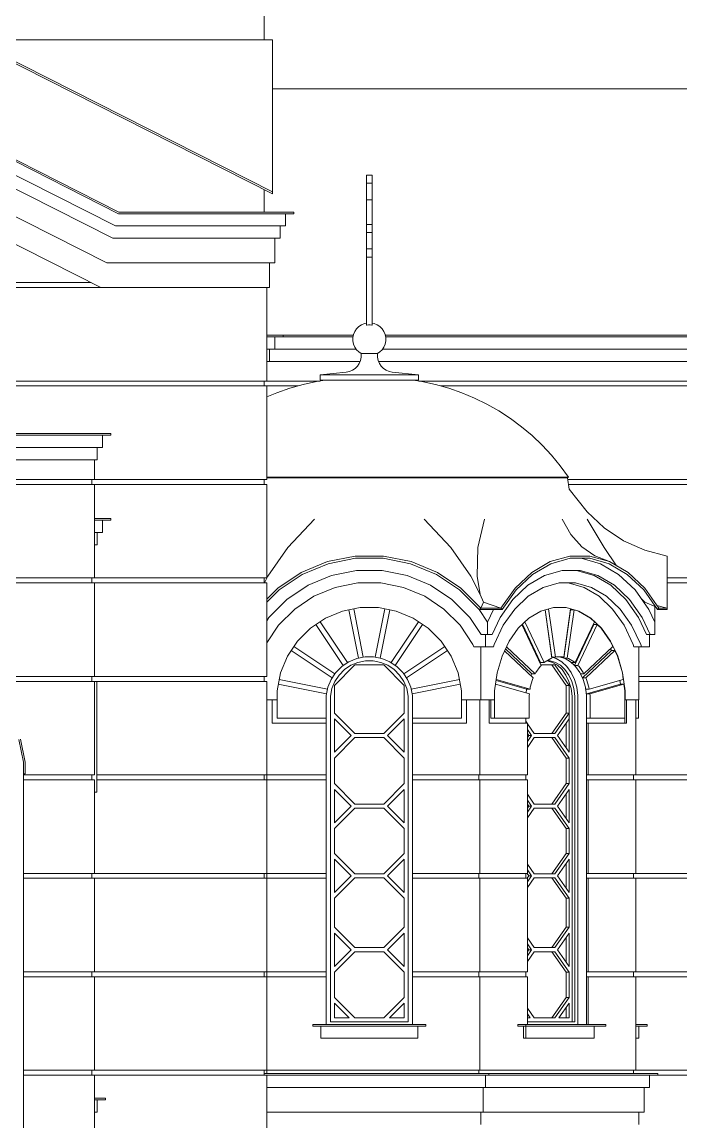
# Model space of a CAD drawing. Header units: millimetres. Extents: x -4890 to 184123, y 36 to 148549.
# Drawn here: x 157677 to 165708, y 115549 to 128955 of the extents above; entities that cross this region are included whole.
import ezdxf

# ---------------------------------------------------------------- set-up
doc = ezdxf.new("R2010")
doc.units = ezdxf.units.MM
doc.layers.add('Wall_Satelit', color=253, linetype='Continuous', lineweight=5)

msp = doc.modelspace()

# ---------------------------------------------------------------- linework, layer by layer
at = {"layer": 'Wall_Satelit'}
for p, q in [((160629.7, 128739), (160629.7, 129169)), ((158858.5, 126639), (154709.7, 128741.4)), ((158853.7, 126619), (154709.7, 128719)), ((160729.7, 126860.3), (157061.8, 128719)), ((160729.7, 128739), (157070.9, 128739)), ((160729.7, 126884.9), (157070.9, 128739)), ((160729.7, 126884.9), (160729.7, 128739)), ((158817.8, 126469), (154709.7, 128550.8)), ((158782, 126319), (154709.7, 128382.7)), ((158710.3, 126019), (154709.7, 128046.4)), ((170619.7, 128141.4), (160729.7, 128141.4)), ((158638.6, 125719), (154709.7, 127710.1)), ((161876.3, 127085.2), (161876.3, 127089)), ((161943, 127089), (161876.3, 127089)), ((161876.3, 127077.6), (161876.3, 127085.2)), ((161876.3, 127066.7), (161876.3, 127077.6)), ((161876.3, 127052.7), (161876.3, 127066.7)), ((161876.3, 127036.4), (161876.3, 127052.7)), ((161876.3, 127018.2), (161876.3, 127036.4)), ((161876.3, 126998.9), (161876.3, 127018.2)), ((161876.3, 126989), (161876.3, 126998.9)), ((161876.3, 126985.2), (161876.3, 126989)), ((161943, 126989), (161876.3, 126989)), ((161876.3, 126977.6), (161876.3, 126985.2)), ((161876.3, 126966.7), (161876.3, 126977.6)), ((161876.3, 126952.7), (161876.3, 126966.7)), ((161943, 127085.2), (161943, 127089)), ((161943, 127077.6), (161943, 127085.2)), ((161943, 127066.7), (161943, 127077.6)), ((161943, 127052.7), (161943, 127066.7)), ((161943, 127036.4), (161943, 127052.7)), ((161943, 127018.2), (161943, 127036.4)), ((161943, 126998.9), (161943, 127018.2)), ((161943, 126989), (161943, 126998.9)), ((161943, 126985.2), (161943, 126989)), ((161943, 126977.6), (161943, 126985.2)), ((161943, 126966.7), (161943, 126977.6)), ((161943, 126952.7), (161943, 126966.7)), ((160629.7, 126639), (160629.7, 126911)), ((160729.7, 126860.3), (160729.7, 126884.9)), ((161876.3, 126936.4), (161876.3, 126952.7)), ((161876.3, 126918.2), (161876.3, 126936.4)), ((161876.3, 126898.9), (161876.3, 126918.2)), ((161876.3, 126879.1), (161876.3, 126898.9)), ((161876.3, 126859.8), (161876.3, 126879.1)), ((161876.3, 126841.6), (161876.3, 126859.8)), ((161876.3, 126825.3), (161876.3, 126841.6)), ((161876.3, 126811.3), (161876.3, 126825.3)), ((161943, 126936.4), (161943, 126952.7)), ((161943, 126918.2), (161943, 126936.4)), ((161943, 126898.9), (161943, 126918.2)), ((161943, 126879.1), (161943, 126898.9)), ((161943, 126859.8), (161943, 126879.1)), ((161943, 126841.6), (161943, 126859.8)), ((161943, 126825.3), (161943, 126841.6)), ((161943, 126811.3), (161943, 126825.3)), ((161876.3, 126800.4), (161876.3, 126811.3)), ((161876.3, 126792.9), (161876.3, 126800.4)), ((161876.3, 126789), (161876.3, 126792.9)), ((161876.3, 126489), (161876.3, 126789)), ((161943, 126789), (161876.3, 126789)), ((161943, 126800.4), (161943, 126811.3)), ((161943, 126792.9), (161943, 126800.4)), ((161943, 126789), (161943, 126792.9)), ((161943, 126489), (161943, 126789)), ((160989.7, 126619), (158853.7, 126619)), ((160989.7, 126639), (158858.5, 126639)), ((160889.7, 126469), (160889.7, 126619)), ((160989.7, 126619), (160989.7, 126639)), ((160889.7, 126469), (158817.8, 126469)), ((160824.7, 126319), (160824.7, 126469)), ((161876.3, 126485.2), (161876.3, 126489)), ((161943, 126489), (161876.3, 126489)), ((161876.3, 126477.6), (161876.3, 126485.2)), ((161876.3, 126466.7), (161876.3, 126477.6)), ((161876.3, 126452.7), (161876.3, 126466.7)), ((161876.3, 126436.4), (161876.3, 126452.7)), ((161876.3, 126418.2), (161876.3, 126436.4)), ((161943, 126485.2), (161943, 126489)), ((161943, 126477.6), (161943, 126485.2)), ((161943, 126466.7), (161943, 126477.6)), ((161943, 126452.7), (161943, 126466.7)), ((161943, 126436.4), (161943, 126452.7)), ((161943, 126418.2), (161943, 126436.4)), ((160824.7, 126319), (158782, 126319)), ((160759.7, 126019), (160759.7, 126319)), ((161876.3, 126398.9), (161876.3, 126418.2)), ((161876.3, 126389), (161876.3, 126398.9)), ((161876.3, 126385.2), (161876.3, 126389)), ((161943, 126389), (161876.3, 126389)), ((161876.3, 126377.6), (161876.3, 126385.2)), ((161876.3, 126366.7), (161876.3, 126377.6)), ((161876.3, 126352.7), (161876.3, 126366.7)), ((161876.3, 126336.4), (161876.3, 126352.7)), ((161876.3, 126318.2), (161876.3, 126336.4)), ((161876.3, 126298.9), (161876.3, 126318.2)), ((161876.3, 126279.1), (161876.3, 126298.9)), ((161943, 126398.9), (161943, 126418.2)), ((161943, 126389), (161943, 126398.9)), ((161943, 126385.2), (161943, 126389)), ((161943, 126377.6), (161943, 126385.2)), ((161943, 126366.7), (161943, 126377.6)), ((161943, 126352.7), (161943, 126366.7)), ((161943, 126336.4), (161943, 126352.7)), ((161943, 126318.2), (161943, 126336.4)), ((161943, 126298.9), (161943, 126318.2)), ((161943, 126279.1), (161943, 126298.9)), ((161876.3, 126259.8), (161876.3, 126279.1)), ((161876.3, 126241.6), (161876.3, 126259.8)), ((161876.3, 126225.3), (161876.3, 126241.6)), ((161876.3, 126211.3), (161876.3, 126225.3)), ((161876.3, 126200.4), (161876.3, 126211.3)), ((161876.3, 126192.9), (161876.3, 126200.4)), ((161876.3, 126189), (161876.3, 126192.9)), ((161876.3, 126179.1), (161876.3, 126189)), ((161943, 126189), (161876.3, 126189)), ((161876.3, 126159.8), (161876.3, 126179.1)), ((161876.3, 126141.6), (161876.3, 126159.8)), ((161943, 126259.8), (161943, 126279.1)), ((161943, 126241.6), (161943, 126259.8)), ((161943, 126225.3), (161943, 126241.6)), ((161943, 126211.3), (161943, 126225.3)), ((161943, 126200.4), (161943, 126211.3)), ((161943, 126192.9), (161943, 126200.4)), ((161943, 126189), (161943, 126192.9)), ((161943, 126179.1), (161943, 126189)), ((161943, 126159.8), (161943, 126179.1)), ((161943, 126141.6), (161943, 126159.8)), ((160759.7, 126019), (158710.3, 126019)), ((160694.7, 125719), (160694.7, 126019)), ((161876.3, 126125.3), (161876.3, 126141.6)), ((161876.3, 126111.3), (161876.3, 126125.3)), ((161876.3, 126100.4), (161876.3, 126111.3)), ((161876.3, 126092.9), (161876.3, 126100.4)), ((161876.3, 126089), (161876.3, 126092.9)), ((161876.3, 125259.3), (161876.3, 126089)), ((161876.3, 125259.3), (161876.3, 126089)), ((161943, 126089), (161876.3, 126089)), ((161943, 126125.3), (161943, 126141.6)), ((161943, 126111.3), (161943, 126125.3)), ((161943, 126100.4), (161943, 126111.3)), ((161943, 126092.9), (161943, 126100.4)), ((161943, 126089), (161943, 126092.9)), ((161943, 125259.3), (161943, 126089)), ((161943, 125259.3), (161943, 126089)), ((158520.3, 125779), (155069.7, 125779)), ((158638.6, 125719), (155069.7, 125719)), ((160694.7, 125719), (158638.6, 125719)), ((160659.7, 124579), (160659.7, 125719)), ((161732.4, 125183.7), (161754.3, 125216.5)), ((161754.3, 125216.5), (161782.2, 125244.4)), ((161814.9, 125266.2), (161782.2, 125244.4)), ((161851.3, 125281.3), (161814.9, 125266.2)), ((161876.3, 125286.3), (161851.3, 125281.3)), ((161879.3, 125260.1), (161876.3, 125259.3)), ((161899.8, 125262.7), (161879.3, 125260.1)), ((161919.5, 125262.7), (161899.8, 125262.7)), ((161940, 125260.1), (161919.5, 125262.7)), ((161943, 125259.3), (161940, 125260.1)), ((161968, 125281.3), (161943, 125286.3)), ((162004.4, 125266.2), (161968, 125281.3)), ((162037.2, 125244.4), (162004.4, 125266.2)), ((162065, 125216.5), (162037.2, 125244.4)), ((162086.9, 125183.7), (162065, 125216.5)), ((160859.7, 125139), (160659.7, 125139)), ((160859.7, 125119), (160659.7, 125119)), ((160759.7, 124969), (160759.7, 125119)), ((160859.7, 125119), (160859.7, 125139)), ((161715.7, 125139), (160859.7, 125139)), ((161711.7, 125119), (160859.7, 125119)), ((161709.7, 125108.7), (161717.4, 125147.3)), ((161709.7, 125069.3), (161709.7, 125108.7)), ((161717.4, 125147.3), (161732.4, 125183.7)), ((162102, 125147.3), (162086.9, 125183.7)), ((162109.7, 125108.7), (162102, 125147.3)), ((170784.7, 125139), (162103.6, 125139)), ((170784.7, 125119), (162107.6, 125119)), ((162109.7, 125069.3), (162109.7, 125108.7)), ((160759.7, 124969), (160659.7, 124969)), ((160694.7, 124819), (160694.7, 124969)), ((161749.3, 124969), (160759.7, 124969)), ((161717.4, 125030.7), (161709.7, 125069.3)), ((161732.4, 124994.3), (161717.4, 125030.7)), ((161754.3, 124961.5), (161732.4, 124994.3)), ((161782.2, 124933.6), (161754.3, 124961.5)), ((162037.2, 124933.6), (162065, 124961.5)), ((162065, 124961.5), (162086.9, 124994.3)), ((170684.7, 124969), (162070, 124969)), ((162086.9, 124994.3), (162102, 125030.7)), ((162102, 125030.7), (162109.7, 125069.3)), ((160694.7, 124819), (160659.7, 124819)), ((161797.2, 124819), (160694.7, 124819)), ((161809.7, 124915.3), (161782.2, 124933.6)), ((161786.9, 124794.3), (161802, 124830.7)), ((161802, 124830.7), (161809.7, 124869.3)), ((161809.7, 124869.3), (161809.7, 124915.3)), ((161813.5, 124915.3), (161809.7, 124915.3)), ((161821.1, 124915.3), (161813.5, 124915.3)), ((161832, 124915.3), (161821.1, 124915.3)), ((161845.9, 124915.3), (161832, 124915.3)), ((161862.3, 124915.3), (161845.9, 124915.3)), ((161880.5, 124915.3), (161862.3, 124915.3)), ((161899.8, 124915.3), (161880.5, 124915.3)), ((161919.5, 124915.3), (161899.8, 124915.3)), ((161938.8, 124915.3), (161919.5, 124915.3)), ((161957, 124915.3), (161938.8, 124915.3)), ((161973.4, 124915.3), (161957, 124915.3)), ((161987.3, 124915.3), (161973.4, 124915.3)), ((161998.3, 124915.3), (161987.3, 124915.3)), ((162005.8, 124915.3), (161998.3, 124915.3)), ((162009.7, 124915.3), (162005.8, 124915.3)), ((162037.2, 124933.6), (162009.7, 124915.3)), ((162009.7, 124869.3), (162009.7, 124915.3)), ((162017.4, 124830.7), (162009.7, 124869.3)), ((162032.4, 124794.3), (162017.4, 124830.7)), ((170619.7, 124819), (162022.2, 124819)), ((161629.4, 124689), (161309.7, 124655.7)), ((161668, 124696.7), (161629.4, 124689)), ((161704.4, 124711.8), (161668, 124696.7)), ((161737.2, 124733.6), (161704.4, 124711.8)), ((161737.2, 124733.6), (161765, 124761.5)), ((161765, 124761.5), (161786.9, 124794.3)), ((162054.3, 124761.5), (162032.4, 124794.3)), ((162082.2, 124733.6), (162054.3, 124761.5)), ((162114.9, 124711.8), (162082.2, 124733.6)), ((162151.3, 124696.7), (162114.9, 124711.8)), ((162190, 124689), (162151.3, 124696.7)), ((162509.7, 124655.7), (162190, 124689)), ((160659.7, 124579), (156769.6, 124579)), ((160629.7, 124519), (160629.7, 124579)), ((161307.3, 124579), (160659.7, 124579)), ((161267.8, 124573), (161103.4, 124537.4)), ((161372.6, 124589), (161267.8, 124573)), ((161309.7, 124589), (161309.7, 124655.7)), ((161332.7, 124655.7), (161309.7, 124655.7)), ((161332.7, 124589), (161309.7, 124589)), ((161378, 124655.7), (161332.7, 124655.7)), ((161378, 124589), (161332.7, 124589)), ((161443.6, 124655.7), (161378, 124655.7)), ((161443.6, 124589), (161378, 124589)), ((161527.2, 124655.7), (161443.6, 124655.7)), ((161527.2, 124589), (161443.6, 124589)), ((161625.5, 124655.7), (161527.2, 124655.7)), ((161625.5, 124589), (161527.2, 124589)), ((161734.7, 124655.7), (161625.5, 124655.7)), ((161734.7, 124589), (161625.5, 124589)), ((161850.6, 124655.7), (161734.7, 124655.7)), ((161850.6, 124589), (161734.7, 124589)), ((161968.8, 124655.7), (161850.6, 124655.7)), ((161968.8, 124589), (161850.6, 124589)), ((162084.7, 124655.7), (161968.8, 124655.7)), ((162084.7, 124589), (161968.8, 124589)), ((162193.9, 124655.7), (162084.7, 124655.7)), ((162193.9, 124589), (162084.7, 124589)), ((162292.1, 124655.7), (162193.9, 124655.7)), ((162292.1, 124589), (162193.9, 124589)), ((162375.7, 124655.7), (162292.1, 124655.7)), ((162375.7, 124589), (162292.1, 124589)), ((162441.4, 124655.7), (162375.7, 124655.7)), ((162441.4, 124589), (162375.7, 124589)), ((162486.6, 124655.7), (162441.4, 124655.7)), ((162486.6, 124589), (162441.4, 124589)), ((162551.6, 124573), (162446.7, 124589)), ((162509.7, 124655.7), (162486.6, 124655.7)), ((162509.7, 124589), (162486.6, 124589)), ((162509.7, 124589), (162509.7, 124655.7)), ((171159.7, 124579), (162512, 124579)), ((162716, 124537.4), (162551.6, 124573)), ((160659.7, 124519), (156829.6, 124519)), ((160659.7, 123379), (160659.7, 124519)), ((161037.8, 124519), (160659.7, 124519)), ((160782.5, 124436.8), (160659.7, 124385.6)), ((160941.4, 124492), (160782.5, 124436.8)), ((161103.4, 124537.4), (160941.4, 124492)), ((162877.9, 124492), (162716, 124537.4)), ((171159.7, 124519), (162781.6, 124519)), ((163036.8, 124436.8), (162877.9, 124492)), ((163192, 124372.1), (163036.8, 124436.8)), ((163343, 124298), (163192, 124372.1)), ((163489.3, 124214.9), (163343, 124298)), ((163630.2, 124123.1), (163489.3, 124214.9)), ((163765.2, 124022.8), (163630.2, 124123.1)), ((163894, 123914.6), (163765.2, 124022.8)), ((158759.7, 123919), (157249.7, 123919)), ((158759.7, 123939), (157260.4, 123939)), ((158659.7, 123769), (158659.7, 123919)), ((158759.7, 123919), (158759.7, 123939)), ((164015.9, 123798.7), (163894, 123914.6)), ((158659.7, 123769), (157169.5, 123769)), ((158594.7, 123619), (158594.7, 123769)), ((164130.5, 123675.6), (164015.9, 123798.7)), ((158594.7, 123619), (157089.3, 123619)), ((158559.7, 123379), (158559.7, 123619)), ((164237.5, 123545.8), (164130.5, 123675.6)), ((164336.4, 123409.8), (164237.5, 123545.8)), ((158559.7, 123379), (155069.7, 123379)), ((158529.7, 123319), (158529.7, 123379)), ((160659.7, 123379), (158559.7, 123379)), ((160659.7, 123379), (158559.7, 123379)), ((160629.7, 123319), (160629.7, 123379)), ((160667, 123401.2), (160659.7, 123401.2)), ((160870.9, 123409.8), (160660.6, 123409.8)), ((160876.2, 123401.2), (160667, 123401.2)), ((161091.2, 123409.8), (160870.9, 123409.8)), ((161095.4, 123401.2), (160876.2, 123401.2)), ((161319.3, 123409.8), (161091.2, 123409.8)), ((161322.4, 123401.2), (161095.4, 123401.2)), ((161553.2, 123409.8), (161319.3, 123409.8)), ((161555, 123401.2), (161322.4, 123401.2)), ((161790.5, 123409.8), (161553.2, 123409.8)), ((161791.1, 123401.2), (161555, 123401.2)), ((162028.9, 123409.8), (161790.5, 123409.8)), ((162028.3, 123401.2), (161791.1, 123401.2)), ((162264.3, 123401.2), (162028.3, 123401.2)), ((162266.2, 123409.8), (162028.9, 123409.8)), ((162497, 123401.2), (162264.3, 123401.2)), ((162500, 123409.8), (162266.2, 123409.8)), ((162724, 123401.2), (162497, 123401.2)), ((162728.2, 123409.8), (162500, 123409.8)), ((162943.1, 123401.2), (162724, 123401.2)), ((162948.5, 123409.8), (162728.2, 123409.8)), ((163152.3, 123401.2), (162943.1, 123401.2)), ((163158.8, 123409.8), (162948.5, 123409.8)), ((163349.6, 123401.2), (163152.3, 123401.2)), ((163357, 123409.8), (163158.8, 123409.8)), ((163532.9, 123401.2), (163349.6, 123401.2)), ((163541.3, 123409.8), (163357, 123409.8)), ((163700.6, 123401.2), (163532.9, 123401.2)), ((163709.9, 123409.8), (163541.3, 123409.8)), ((163851.1, 123401.2), (163700.6, 123401.2)), ((163861.2, 123409.8), (163709.9, 123409.8)), ((163982.9, 123401.2), (163851.1, 123401.2)), ((163993.6, 123409.8), (163861.2, 123409.8)), ((164094.7, 123401.2), (163982.9, 123401.2)), ((164106, 123409.8), (163993.6, 123409.8)), ((164185.5, 123401.2), (164094.7, 123401.2)), ((164197.3, 123409.8), (164106, 123409.8)), ((164254.4, 123401.2), (164185.5, 123401.2)), ((164266.5, 123409.8), (164197.3, 123409.8)), ((164300.6, 123401.2), (164254.4, 123401.2)), ((164313, 123409.8), (164266.5, 123409.8)), ((164323.9, 123401.2), (164300.6, 123401.2)), ((164336.4, 123409.8), (164313, 123409.8)), ((164336.4, 123409.8), (164323.9, 123401.2)), ((164346.7, 123260.2), (164323.9, 123401.2)), ((171159.7, 123379), (164327.5, 123379)), ((158559.7, 123319), (155069.7, 123319)), ((158559.7, 122179), (158559.7, 123319)), ((160659.7, 123319), (158559.7, 123319)), ((160659.7, 123319), (158559.7, 123319)), ((160659.7, 122179), (160659.7, 123319)), ((171159.7, 123319), (164337.2, 123319)), ((164565.4, 122983.4), (164346.7, 123260.2)), ((164565.4, 122983.4), (164346.7, 123260.2)), ((164772.1, 122790.2), (164565.4, 122983.4)), ((158759.7, 122903.2), (158559.7, 122903.2)), ((158759.7, 122883.2), (158559.7, 122883.2)), ((158659.7, 122733.2), (158659.7, 122883.2)), ((158759.7, 122883.2), (158759.7, 122903.2)), ((160916.8, 122551.6), (161241.9, 122895.5)), ((162902.6, 122551.6), (162577.5, 122895.5)), ((163231.6, 122551.6), (163315.3, 122895.5)), ((164366.1, 122709.6), (164259.7, 122895.5)), ((164772.1, 122551.6), (164565.4, 122895.5)), ((158659.7, 122733.2), (158559.7, 122733.2)), ((158594.7, 122583.2), (158594.7, 122733.2)), ((161033, 122674.6), (161033.2, 122676.1)), ((161053.8, 122696.6), (161052.3, 122696.6)), ((164500.4, 122558.9), (164366.1, 122709.6)), ((165007.8, 122633.5), (164772.1, 122790.2)), ((158594.7, 122583.2), (158559.7, 122583.2)), ((160673.4, 122200.5), (160916.8, 122551.6)), ((163146, 122200.5), (162902.6, 122551.6)), ((163226.2, 122200.5), (163231.6, 122551.6)), ((164659, 122447.4), (164500.4, 122558.9)), ((164921.6, 122328.9), (164772.1, 122551.6)), ((165266, 122517.5), (165007.8, 122633.5)), ((161737.2, 122445.4), (161398.8, 122378.1)), ((161739.8, 122419), (161406.5, 122352.7)), ((161909.7, 122445.4), (161737.2, 122445.4)), ((161909.7, 122419), (161739.8, 122419)), ((162082.2, 122445.4), (161909.7, 122445.4)), ((162079.6, 122419), (161909.7, 122419)), ((162412.8, 122352.7), (162079.6, 122419)), ((162420.5, 122378.1), (162082.2, 122445.4)), ((164354.5, 122445.4), (164115.2, 122378.1)), ((164356.3, 122419), (164120.7, 122352.7)), ((164476.5, 122445.4), (164354.5, 122445.4)), ((164476.5, 122419), (164356.3, 122419)), ((164598.4, 122445.4), (164476.5, 122445.4)), ((164596.6, 122419), (164476.5, 122419)), ((164726.2, 122352.7), (164490.5, 122419)), ((164832.3, 122352.7), (164596.6, 122419)), ((164837.7, 122378.1), (164598.4, 122445.4)), ((164837.7, 122378.1), (164659, 122447.4)), ((165539.7, 122445.4), (165266, 122517.5)), ((165539.7, 122378.1), (165539.7, 122445.4)), ((161398.8, 122378.1), (161080.1, 122246)), ((161406.5, 122352.7), (161092.6, 122222.7)), ((161754.5, 122269), (161450.3, 122208.5)), ((162064.8, 122269), (161754.5, 122269)), ((162369.1, 122208.5), (162064.8, 122269)), ((162726.8, 122222.7), (162412.8, 122352.7)), ((162739.3, 122246), (162420.5, 122378.1)), ((164115.2, 122378.1), (163889.9, 122246)), ((164120.7, 122352.7), (163898.7, 122222.7)), ((164260.7, 122269), (164045.6, 122208.5)), ((164480.1, 122269), (164260.7, 122269)), ((164649.3, 122208.5), (164434.1, 122269)), ((164695.3, 122208.5), (164480.1, 122269)), ((164948.2, 122222.7), (164726.2, 122352.7)), ((165054.2, 122222.7), (164832.3, 122352.7)), ((165063.1, 122246), (164837.7, 122378.1)), ((165539.7, 122246), (165539.7, 122378.1)), ((158559.7, 122179), (150859.7, 122179)), ((158529.7, 122119), (158529.7, 122179)), ((160659.7, 122179), (158559.7, 122179)), ((160629.7, 122119), (160629.7, 122179)), ((160630.7, 122119), (160673.4, 122200.5)), ((161080.1, 122246), (160793.3, 122054.4)), ((161092.6, 122222.7), (160810.1, 122033.9)), ((161450.3, 122208.5), (161163.6, 122089.7)), ((162655.7, 122089.7), (162369.1, 122208.5)), ((163009.3, 122033.9), (162726.8, 122222.7)), ((163026.1, 122054.4), (162739.3, 122246)), ((163261.7, 121979.4), (163146, 122200.5)), ((163261.7, 121979.4), (163226.2, 122200.5)), ((163889.9, 122246), (163687, 122054.4)), ((163898.7, 122222.7), (163698.9, 122033.9)), ((164045.6, 122208.5), (163842.9, 122089.7)), ((164852, 122089.7), (164649.3, 122208.5)), ((164897.9, 122089.7), (164695.3, 122208.5)), ((165148, 122033.9), (164948.2, 122222.7)), ((165254, 122033.9), (165054.2, 122222.7)), ((165265.9, 122054.4), (165063.1, 122246)), ((165539.7, 122054.4), (165539.7, 122246)), ((171159.7, 122179), (165539.7, 122179)), ((158559.7, 122119), (154952.5, 122119)), ((158559.7, 120979), (158559.7, 122119)), ((160659.7, 122119), (158559.7, 122119)), ((160659.7, 120979), (160659.7, 122119)), ((160793.3, 122054.4), (160659.7, 121920.8)), ((160810.1, 122033.9), (160659.7, 121883.5)), ((161163.6, 122089.7), (160905.7, 121917.4)), ((161494, 122064.2), (161234.7, 121956.8)), ((161769.3, 122119), (161494, 122064.2)), ((162050, 122119), (161769.3, 122119)), ((162325.3, 122064.2), (162050, 122119)), ((162584.7, 121956.8), (162325.3, 122064.2)), ((162913.7, 121917.4), (162655.7, 122089.7)), ((163249.6, 121793.6), (163009.3, 122033.9)), ((163270, 121810.4), (163026.1, 122054.4)), ((163514.5, 121810.4), (163687, 122054.4)), ((163529, 121793.6), (163698.9, 122033.9)), ((163842.9, 122089.7), (163660.5, 121917.4)), ((164030.5, 122064.2), (163847.2, 121956.8)), ((164225.2, 122119), (164030.5, 122064.2)), ((164423.7, 122119), (164225.2, 122119)), ((164526.4, 122064.2), (164331.8, 122119)), ((164618.4, 122064.2), (164423.7, 122119)), ((164709.8, 121956.8), (164526.4, 122064.2)), ((164801.7, 121956.8), (164618.4, 122064.2)), ((165034.4, 121917.4), (164852, 122089.7)), ((165080.3, 121917.4), (164897.9, 122089.7)), ((165317.9, 121793.6), (165148, 122033.9)), ((165423.9, 121793.6), (165254, 122033.9)), ((165438.4, 121810.4), (165265.9, 122054.4)), ((171159.7, 122119), (165539.7, 122119)), ((165539.7, 121810.4), (165539.7, 122054.4)), ((160659.7, 121883.5), (160703.8, 121927.6)), ((160905.7, 121917.4), (160686.3, 121698)), ((161234.7, 121956.8), (161001.3, 121800.9)), ((162818.1, 121800.9), (162584.7, 121956.8)), ((163133.1, 121698), (162913.7, 121917.4)), ((163299.9, 121882.5), (163261.7, 121979.4)), ((163270, 121810.4), (163299.9, 121882.5)), ((163514.5, 121810.4), (163299.9, 121882.5)), ((163505.3, 121698), (163660.5, 121917.4)), ((163847.2, 121956.8), (163682.1, 121800.9)), ((164874.8, 121800.9), (164709.8, 121956.8)), ((164966.8, 121800.9), (164801.7, 121956.8)), ((165189.5, 121698), (165034.4, 121917.4)), ((165235.5, 121698), (165080.3, 121917.4)), ((165266, 121882.5), (165223.4, 121927.2)), ((165401, 121826.1), (165266, 121882.5)), ((161001.3, 121800.9), (160802.8, 121602.4)), ((161581.5, 121775.8), (161376.8, 121691)), ((161798.9, 121819), (161581.5, 121775.8)), ((161777.8, 121203.1), (161660.8, 121791.6)), ((161836.7, 121214.8), (161719.6, 121803.2)), ((162020.5, 121819), (161798.9, 121819)), ((161982.7, 121214.8), (162099.7, 121803.2)), ((162237.8, 121775.8), (162020.5, 121819)), ((162041.5, 121203.1), (162158.6, 121791.6)), ((162442.6, 121691), (162237.8, 121775.8)), ((163016.5, 121602.4), (162818.1, 121800.9)), ((163270, 121810.4), (163249.6, 121793.6)), ((163529, 121793.6), (163249.6, 121793.6)), ((163351.1, 121641.6), (163249.6, 121793.6)), ((163514.5, 121810.4), (163270, 121810.4)), ((163351.1, 121641.6), (163423, 121793.6)), ((163529, 121793.6), (163514.5, 121810.4)), ((163541.8, 121602.4), (163682.1, 121800.9)), ((164000.5, 121775.8), (163855.7, 121691)), ((164154.2, 121819), (164000.5, 121775.8)), ((164135.8, 121203.1), (164053.1, 121790.6)), ((164134.9, 121214.8), (164053.9, 121790.8)), ((164177.4, 121214.8), (164094.7, 121802.3)), ((164310.9, 121819), (164154.2, 121819)), ((164279.8, 121203.1), (164362.6, 121791.6)), ((164280.6, 121214.8), (164363.4, 121803.2)), ((164363.4, 121803.2), (164307.3, 121819)), ((164464.6, 121775.8), (164310.9, 121819)), ((164322.2, 121203.1), (164405, 121791.6)), ((164405, 121791.6), (164362.6, 121791.6)), ((164461, 121775.8), (164405, 121791.6)), ((164605.8, 121691), (164461, 121775.8)), ((164609.3, 121691), (164464.6, 121775.8)), ((165015.2, 121602.4), (164874.8, 121800.9)), ((165107.1, 121602.4), (164966.8, 121800.9)), ((165389.7, 121641.6), (165317.9, 121793.6)), ((165389.7, 121793.6), (165389.7, 121830.8)), ((165389.7, 121641.6), (165389.7, 121793.6)), ((165539.7, 121810.4), (165415.2, 121843.2)), ((165423.9, 121793.6), (165438.4, 121810.4)), ((165539.7, 121793.6), (165423.9, 121793.6)), ((165539.7, 121810.4), (165438.4, 121810.4)), ((165539.7, 121793.6), (165539.7, 121810.4)), ((160659.7, 121658.2), (160686.3, 121698)), ((160659.7, 121388.2), (160802.8, 121602.4)), ((161376.8, 121691), (161192.5, 121567.9)), ((161593.1, 121113.9), (161259.7, 121612.7)), ((161642.9, 121147.2), (161309.6, 121646.1)), ((162176.4, 121147.2), (162509.7, 121646.1)), ((162226.3, 121113.9), (162559.6, 121612.7)), ((162626.8, 121567.9), (162442.6, 121691)), ((163172.5, 121369), (163016.5, 121602.4)), ((163271, 121491.6), (163133.1, 121698)), ((163351.1, 121491.6), (163351.1, 121641.6)), ((163407.8, 121491.6), (163505.3, 121698)), ((163431.5, 121369), (163541.8, 121602.4)), ((163855.7, 121691), (163725.4, 121567.9)), ((164005.1, 121113.9), (163770.5, 121610.4)), ((163998, 121147.2), (163776.4, 121616.1)), ((164040.4, 121147.2), (163805.8, 121643.8)), ((164410.4, 121113.9), (164646.1, 121612.7)), ((164417.6, 121147.2), (164653.3, 121646.1)), ((164452.9, 121113.9), (164688.6, 121612.7)), ((164653.3, 121646.1), (164605.8, 121691)), ((164739.6, 121567.9), (164609.3, 121691)), ((164646.2, 121612.7), (164640.2, 121618.4)), ((164688.6, 121612.7), (164646.1, 121612.7)), ((164736.1, 121567.9), (164688.6, 121612.7)), ((165125.5, 121369), (165015.2, 121602.4)), ((165217.4, 121369), (165107.1, 121602.4)), ((165287, 121491.6), (165189.5, 121698)), ((165333, 121491.6), (165235.5, 121698)), ((165389.7, 121491.6), (165389.7, 121641.6)), ((161035.8, 121411.1), (161192.5, 121567.9)), ((162783.5, 121411.1), (162626.8, 121567.9)), ((163351.1, 121491.6), (163271, 121491.6)), ((163324.2, 121341.6), (163324.2, 121491.6)), ((163407.8, 121491.6), (163351.1, 121491.6)), ((163614.6, 121411.1), (163725.4, 121567.9)), ((164846.9, 121411.1), (164736.1, 121567.9)), ((164850.4, 121411.1), (164739.6, 121567.9)), ((165333, 121491.6), (165287, 121491.6)), ((165324.7, 121341.6), (165324.7, 121491.6)), ((165389.7, 121491.6), (165333, 121491.6)), ((160912.7, 121226.9), (161035.8, 121411.1)), ((161489.8, 121010.6), (160990.9, 121344)), ((162828.4, 121344), (162329.5, 121010.6)), ((162906.6, 121226.9), (162783.5, 121411.1)), ((163183.8, 121341.6), (163172.5, 121369)), ((163324.2, 121341.6), (163183.8, 121341.6)), ((163270.4, 120694), (163270.4, 121341.6)), ((163423.5, 121341.6), (163324.2, 121341.6)), ((163423.5, 121341.6), (163431.5, 121369)), ((163527.6, 121226.9), (163614.6, 121411.1)), ((163932.1, 121010.6), (163581.8, 121341.6)), ((164878.6, 121344), (164525.9, 121010.6)), ((164878.6, 121344), (164846.9, 121411.1)), ((164937.5, 121226.9), (164850.4, 121411.1)), ((165133.5, 121341.6), (165125.5, 121369)), ((165225.4, 121341.6), (165133.5, 121341.6)), ((165194.7, 120694), (165194.7, 121341.6)), ((165225.4, 121341.6), (165217.4, 121369)), ((165324.7, 121341.6), (165225.4, 121341.6)), ((160827.9, 121022.1), (160912.7, 121226.9)), ((161456.5, 120960.7), (160957.6, 121294.1)), ((161756.5, 121198.8), (161661, 121159.3)), ((161777.8, 121203.1), (161756.5, 121198.8)), ((161836.7, 121214.8), (161777.8, 121203.1)), ((161858, 121219), (161836.7, 121214.8)), ((161961.4, 121219), (161858, 121219)), ((161982.7, 121214.8), (161961.4, 121219)), ((162041.5, 121203.1), (161982.7, 121214.8)), ((162062.8, 121198.8), (162041.5, 121203.1)), ((162158.4, 121159.3), (162062.8, 121198.8)), ((162861.7, 121294.1), (162362.9, 120960.7)), ((162991.4, 121022.1), (162906.6, 121226.9)), ((163467.6, 121022.1), (163527.6, 121226.9)), ((163908.5, 120960.7), (163558.2, 121291.8)), ((163889.7, 121010.6), (163568.7, 121313.9)), ((164120.7, 121198.8), (164053.1, 121159.3)), ((164135.8, 121203.1), (164120.7, 121198.8)), ((164188.8, 121198.8), (164134.2, 121214.2)), ((164177.4, 121214.8), (164134.9, 121214.8)), ((164192.4, 121219), (164177.4, 121214.8)), ((164256.3, 121159.3), (164188.8, 121198.8)), ((164265.5, 121219), (164192.4, 121219)), ((164238.2, 121214.8), (164223.1, 121219)), ((164280.6, 121214.8), (164238.2, 121214.8)), ((164279.8, 121203.1), (164238.2, 121214.8)), ((164280.6, 121214.8), (164265.5, 121219)), ((164322.2, 121203.1), (164279.8, 121203.1)), ((164294.8, 121198.8), (164279.8, 121203.1)), ((164294.8, 121198.8), (164279.9, 121203.1)), ((164362.4, 121159.3), (164294.8, 121198.8)), ((164337.3, 121198.8), (164322.2, 121203.1)), ((164404.8, 121159.3), (164337.3, 121198.8)), ((164859.8, 121294.1), (164507, 120960.7)), ((164902.2, 121294.1), (164549.4, 120960.7)), ((164859.8, 121294.1), (164849.3, 121316.2)), ((164902.2, 121294.1), (164859.8, 121294.1)), ((164933.9, 121226.9), (164902.2, 121294.1)), ((164993.9, 121022.1), (164933.9, 121226.9)), ((164997.4, 121022.1), (164937.5, 121226.9)), ((161484.7, 120870.1), (161733.6, 121119)), ((161501.9, 121028.7), (161575, 121101.8)), ((161606.9, 121063), (161540.7, 120996.8)), ((161593.1, 121113.9), (161575, 121101.8)), ((161661, 121159.3), (161593.1, 121113.9)), ((161684.7, 121115), (161606.9, 121063)), ((161661, 121159.3), (161642.9, 121147.2)), ((161771.1, 121150.7), (161684.7, 121115)), ((162085.7, 121119), (161733.6, 121119)), ((161862.9, 121169), (161771.1, 121150.7)), ((161956.5, 121169), (161862.9, 121169)), ((162048.2, 121150.7), (161956.5, 121169)), ((162134.7, 121115), (162048.2, 121150.7)), ((162334.7, 120870.1), (162085.7, 121119)), ((162212.5, 121063), (162134.7, 121115)), ((162226.3, 121113.9), (162158.4, 121159.3)), ((162176.4, 121147.2), (162158.4, 121159.3)), ((162278.6, 120996.8), (162212.5, 121063)), ((162244.3, 121101.8), (162226.3, 121113.9)), ((162317.5, 121028.7), (162244.3, 121101.8)), ((163940.6, 121028.7), (163992.3, 121101.8)), ((163998, 121147.2), (163992, 121141.6)), ((164005.1, 121113.9), (163992.3, 121101.8)), ((164040.4, 121147.2), (163998, 121147.2)), ((164169.6, 121119), (164002.7, 121119)), ((164053.1, 121159.3), (164040.4, 121147.2)), ((164113.6, 121169), (164069.8, 121169)), ((164143.1, 121150.7), (164078.2, 121169)), ((164178.5, 121150.7), (164113.6, 121169)), ((164310.3, 120870.1), (164134.3, 121119)), ((164204.2, 121115), (164143.1, 121150.7)), ((164345.7, 120870.1), (164169.6, 121119)), ((164239.6, 121115), (164178.5, 121150.7)), ((164259.2, 121063), (164204.2, 121115)), ((164294.6, 121063), (164239.6, 121115)), ((164317.1, 121101.8), (164256.3, 121159.3)), ((164306, 120996.8), (164259.2, 121063)), ((164341.4, 120996.8), (164294.6, 121063)), ((164368.8, 121028.7), (164317.1, 121101.8)), ((164410.4, 121113.9), (164362.4, 121159.3)), ((164375.2, 121147.2), (164362.4, 121159.3)), ((164417.6, 121147.2), (164375.2, 121147.2)), ((164417.6, 121147.2), (164404.8, 121159.3)), ((164452.9, 121113.9), (164410.4, 121113.9)), ((164423.2, 121101.8), (164410.4, 121113.9)), ((164423.2, 121101.8), (164410.4, 121113.9)), ((164474.9, 121028.7), (164423.2, 121101.8)), ((164465.6, 121101.8), (164452.9, 121113.9)), ((164517.3, 121028.7), (164465.6, 121101.8)), ((158559.7, 120979), (157097.1, 120979)), ((158529.7, 120919), (158529.7, 120979)), ((160659.7, 120979), (158559.7, 120979)), ((160629.7, 120919), (160629.7, 120979)), ((160784.7, 120804.8), (160827.9, 121022.1)), ((161400.6, 120825.9), (160812.1, 120942.9)), ((161404.8, 120847.1), (161444.4, 120942.7)), ((161444.4, 120942.7), (161489.8, 121010.6)), ((161444.4, 120942.7), (161456.5, 120960.7)), ((161488.7, 120919), (161540.7, 120996.8)), ((161489.8, 121010.6), (161501.9, 121028.7)), ((162330.6, 120919), (162278.6, 120996.8)), ((162329.5, 121010.6), (162317.5, 121028.7)), ((162374.9, 120942.7), (162329.5, 121010.6)), ((162374.9, 120942.7), (162362.9, 120960.7)), ((162414.5, 120847.1), (162374.9, 120942.7)), ((163007.2, 120942.9), (162418.7, 120825.9)), ((163034.7, 120804.8), (162991.4, 121022.1)), ((163437, 120804.8), (163467.6, 121022.1)), ((163826.6, 120825.9), (163454.7, 120930.5)), ((163869, 120825.9), (163456.3, 120941.9)), ((163872, 120847.1), (163900, 120942.7)), ((163879.2, 120988.5), (163889.7, 121010.6)), ((163932.1, 121010.6), (163889.7, 121010.6)), ((163900, 120942.7), (163908.5, 120960.7)), ((163932.1, 121010.6), (163940.6, 121028.7)), ((164342.8, 120919), (164306, 120996.8)), ((164378.1, 120919), (164341.4, 120996.8)), ((164409.5, 120942.7), (164368.8, 121028.7)), ((164437.5, 120847.1), (164409.5, 120942.7)), ((164483.4, 121010.6), (164474.9, 121028.7)), ((164483.4, 121010.6), (164474.9, 121028.7)), ((164525.9, 121010.6), (164483.4, 121010.6)), ((164515.5, 120942.7), (164483.4, 121010.6)), ((164549.4, 120960.7), (164507, 120960.7)), ((164515.5, 120942.7), (164507, 120960.7)), ((164543.5, 120847.1), (164515.5, 120942.7)), ((164525.9, 121010.6), (164517.3, 121028.7)), ((164558, 120942.7), (164549.4, 120960.7)), ((164586, 120847.1), (164558, 120942.7)), ((165005.1, 120942.9), (164588.9, 120825.9)), ((164970.9, 120884.1), (164964.2, 120931.4)), ((165005.1, 120942.9), (164993.9, 121022.1)), ((165028, 120804.8), (164997.4, 121022.1)), ((171159.7, 120979), (165194.7, 120979)), ((158559.7, 120919), (157186.9, 120919)), ((158559.7, 119779), (158559.7, 120919)), ((158589.7, 120919), (158559.7, 120919)), ((158589.7, 120919), (158559.7, 120919)), ((158589.7, 120903.2), (158589.7, 120919)), ((160659.7, 120919), (158589.7, 120919)), ((160659.7, 120919), (158589.7, 120919)), ((158589.7, 120891.6), (158589.7, 120903.2)), ((158589.7, 120875.8), (158589.7, 120891.6)), ((158589.7, 120791), (158589.7, 120875.8)), ((158589.7, 120746.1), (158589.7, 120791)), ((160659.7, 119779), (160659.7, 120919)), ((160784.7, 120694), (160784.7, 120804.8)), ((161388.9, 120767), (160800.4, 120884.1)), ((161384.7, 120745.7), (161404.8, 120847.1)), ((161400.6, 120825.9), (161404.8, 120847.1)), ((161434.7, 120740.8), (161452.9, 120832.6)), ((161452.9, 120832.6), (161488.7, 120919)), ((161484.7, 120533), (161484.7, 120870.1)), ((162366.4, 120832.6), (162330.6, 120919)), ((162334.7, 120533), (162334.7, 120870.1)), ((162384.7, 120740.8), (162366.4, 120832.6)), ((162434.7, 120745.7), (162414.5, 120847.1)), ((162418.7, 120825.9), (162414.5, 120847.1)), ((163018.9, 120884.1), (162430.4, 120767)), ((163034.7, 120694), (163034.7, 120804.8)), ((163437, 120694), (163437, 120804.8)), ((163860.7, 120767), (163448, 120883.1)), ((163819.9, 120778.5), (163826.6, 120825.9)), ((163826.6, 120825.9), (163828.1, 120836.3)), ((163869, 120825.9), (163826.6, 120825.9)), ((163869, 120825.9), (163872, 120847.1)), ((164310.3, 120533), (164310.3, 120870.1)), ((164345.7, 120870.1), (164310.3, 120870.1)), ((164368.1, 120832.6), (164342.8, 120919)), ((164345.7, 120533), (164345.7, 120870.1)), ((164381, 120740.8), (164368.1, 120832.6)), ((164403.5, 120832.6), (164378.1, 120919)), ((164416.4, 120740.8), (164403.5, 120832.6)), ((164451.7, 120745.7), (164437.5, 120847.1)), ((164557.8, 120745.7), (164543.5, 120847.1)), ((164546.5, 120825.9), (164543.5, 120847.1)), ((164588.9, 120825.9), (164546.5, 120825.9)), ((164970.9, 120884.1), (164554.8, 120767)), ((164588.9, 120825.9), (164586, 120847.1)), ((165013.3, 120884.1), (164597.2, 120767)), ((165013.3, 120884.1), (164970.9, 120884.1)), ((165024.5, 120804.8), (165013.3, 120884.1)), ((165024.5, 120469), (165024.5, 120804.8)), ((165028, 120694), (165028, 120804.8)), ((167374.1, 120919), (165194.7, 120919)), ((158589.7, 120712.7), (158589.7, 120746.1)), ((158589.7, 120667.9), (158589.7, 120712.7)), ((158589.7, 120511.1), (158589.7, 120667.9)), ((160784.7, 120694), (160659.7, 120694)), ((160724.7, 120409), (160724.7, 120694)), ((160784.7, 120469), (160784.7, 120694)), ((160784.7, 120469), (160784.7, 120694)), ((161384.7, 120745.7), (161388.9, 120767)), ((161384.7, 120469), (161384.7, 120745.7)), ((161434.7, 116769), (161434.7, 120740.8)), ((162384.7, 116769), (162384.7, 120740.8)), ((162434.7, 120745.7), (162430.4, 120767)), ((162434.7, 120469), (162434.7, 120745.7)), ((163034.7, 120469), (163034.7, 120694)), ((163034.7, 120469), (163034.7, 120694)), ((163270.4, 120694), (163034.7, 120694)), ((163094.7, 120409), (163094.7, 120694)), ((163255.9, 119779), (163255.9, 120694)), ((163437, 120694), (163270.4, 120694)), ((163369.8, 120409), (163369.8, 120694)), ((163391.1, 120469), (163391.1, 120694)), ((163433.5, 120469), (163433.5, 120694)), ((163857.8, 120745.7), (163860.7, 120767)), ((163857.8, 120469), (163857.8, 120745.7)), ((164381, 116769), (164381, 120740.8)), ((164416.4, 116769), (164416.4, 120740.8)), ((164451.7, 116739), (164451.7, 120745.7)), ((164597.2, 120767), (164554.8, 120767)), ((164557.8, 120745.7), (164554.8, 120767)), ((164557.8, 116739), (164557.8, 120745.7)), ((164600.2, 120745.7), (164597.2, 120767)), ((164600.2, 120469), (164600.2, 120745.7)), ((165028, 120694), (165024.5, 120694)), ((165194.7, 120694), (165028, 120694)), ((165045.7, 120409), (165045.7, 120694)), ((165159.7, 119779), (165159.7, 120694)), ((165189.7, 120469), (165189.7, 120694)), ((161733.6, 120284), (161484.7, 120533)), ((162334.7, 120533), (162085.7, 120284)), ((164134.3, 120284), (164310.3, 120533)), ((164169.6, 120284), (164345.7, 120533)), ((164345.7, 120533), (164310.3, 120533)), ((164345.7, 120462.3), (164345.7, 120533)), ((158589.7, 120444), (158589.7, 120511.1)), ((158589.7, 120394.1), (158589.7, 120444)), ((158589.7, 120326.9), (158589.7, 120394.1)), ((161384.7, 120409), (160724.7, 120409)), ((161384.7, 120469), (160784.7, 120469)), ((161384.7, 120409), (161384.7, 120469)), ((161384.7, 119779), (161384.7, 120409)), ((161484.7, 120055.8), (161484.7, 120462.3)), ((161687.9, 120259), (161484.7, 120462.3)), ((162131.4, 120259), (162334.7, 120462.3)), ((162334.7, 120055.8), (162334.7, 120462.3)), ((162434.7, 120409), (162434.7, 120469)), ((163034.7, 120469), (162434.7, 120469)), ((162434.7, 119779), (162434.7, 120409)), ((163094.7, 120409), (162434.7, 120409)), ((163836.5, 120409), (163369.8, 120409)), ((163433.5, 120469), (163391.1, 120469)), ((163857.8, 120469), (163433.5, 120469)), ((163815.3, 120409), (163815.3, 120469)), ((163832.3, 120409), (163815.3, 120433)), ((163836.5, 119779), (163836.5, 120409)), ((163920.7, 120284), (163836.5, 120403)), ((164201.9, 120259), (164345.7, 120462.3)), ((164310.3, 120105.8), (164310.3, 120412.3)), ((164345.7, 120055.8), (164345.7, 120462.3)), ((164600.2, 120469), (164557.8, 120469)), ((164579, 120409), (164557.8, 120409)), ((164579, 119779), (164579, 120409)), ((165045.7, 120409), (164579, 120409)), ((165024.5, 120469), (164600.2, 120469)), ((165024.5, 120409), (165024.5, 120469)), ((165189.7, 120469), (165159.7, 120469)), ((158589.7, 120122.1), (158589.7, 120326.9)), ((161484.7, 120055.8), (161687.9, 120259)), ((162085.7, 120284), (161733.6, 120284)), ((162334.7, 120055.8), (162131.4, 120259)), ((163888.3, 120259), (163836.5, 120332.3)), ((163853, 120259), (163836.5, 120282.3)), ((163836.5, 120185.8), (163888.3, 120259)), ((163836.5, 120235.8), (163853, 120259)), ((163888.3, 120259), (163853, 120259)), ((164169.6, 120284), (163920.7, 120284)), ((164345.7, 120055.8), (164201.9, 120259)), ((157694.7, 119934.4), (157639.9, 120209.7)), ((157714.7, 119936.3), (157659.1, 120215.5)), ((158589.7, 120042.9), (158589.7, 120122.1)), ((161484.7, 119985.1), (161733.6, 120234)), ((162085.7, 120234), (161733.6, 120234)), ((162334.7, 119985.1), (162085.7, 120234)), ((163836.5, 120115.1), (163920.7, 120234)), ((164169.6, 120234), (163920.7, 120234)), ((164310.3, 119985.1), (164134.3, 120234)), ((164345.7, 119985.1), (164169.6, 120234)), ((158589.7, 119984.1), (158589.7, 120042.9)), ((157694.7, 119794), (157694.7, 119934.4)), ((157714.7, 119794), (157714.7, 119936.3)), ((158589.7, 119904.8), (158589.7, 119984.1)), ((158589.7, 119569), (158589.7, 119904.8)), ((161484.7, 119673), (161484.7, 119985.1)), ((162334.7, 119673), (162334.7, 119985.1)), ((164310.3, 119673), (164310.3, 119985.1)), ((164345.7, 119985.1), (164310.3, 119985.1)), ((164345.7, 119673), (164345.7, 119985.1)), ((157694.7, 107719), (157694.7, 119794)), ((157714.7, 119794), (157694.7, 119794)), ((158559.7, 119779), (157694.7, 119779)), ((158559.7, 119719), (157694.7, 119719)), ((158529.7, 119719), (158529.7, 119779)), ((158559.7, 118579), (158559.7, 119719)), ((160659.7, 119779), (158589.7, 119779)), ((160659.7, 119719), (158589.7, 119719)), ((160629.7, 119719), (160629.7, 119779)), ((160659.7, 119719), (160659.7, 119779)), ((161384.7, 119779), (160659.7, 119779)), ((160659.7, 118579), (160659.7, 119719)), ((161384.7, 119719), (160659.7, 119719)), ((161384.7, 119719), (161384.7, 119779)), ((161384.7, 118579), (161384.7, 119719)), ((162434.7, 119719), (162434.7, 119779)), ((163255.9, 119779), (162434.7, 119779)), ((162434.7, 118579), (162434.7, 119719)), ((163255.9, 119719), (162434.7, 119719)), ((163243.4, 119719), (163243.4, 119779)), ((163836.5, 119779), (163255.9, 119779)), ((163255.9, 118579), (163255.9, 119719)), ((163836.5, 119719), (163255.9, 119719)), ((163815.3, 119719), (163815.3, 119779)), ((163836.5, 118579), (163836.5, 119719)), ((164579, 119779), (164557.8, 119779)), ((164579, 119719), (164557.8, 119719)), ((165159.7, 119779), (164579, 119779)), ((164579, 118579), (164579, 119719)), ((165159.7, 119719), (164579, 119719)), ((165129.7, 119719), (165129.7, 119779)), ((166569.7, 119779), (165159.7, 119779)), ((165159.7, 118579), (165159.7, 119719)), ((166569.7, 119719), (165159.7, 119719)), ((161733.6, 119424), (161484.7, 119673)), ((161484.7, 119195.8), (161484.7, 119602.3)), ((161687.9, 119399), (161484.7, 119602.3)), ((162334.7, 119673), (162085.7, 119424)), ((162131.4, 119399), (162334.7, 119602.3)), ((162334.7, 119195.8), (162334.7, 119602.3)), ((164134.3, 119424), (164310.3, 119673)), ((164169.6, 119424), (164345.7, 119673)), ((164201.9, 119399), (164345.7, 119602.3)), ((164345.7, 119673), (164310.3, 119673)), ((164345.7, 119195.8), (164345.7, 119602.3)), ((158589.7, 119569), (158559.7, 119569)), ((163920.7, 119424), (163836.5, 119543)), ((163888.3, 119399), (163836.5, 119472.3)), ((164310.3, 119245.8), (164310.3, 119552.3)), ((161484.7, 119195.8), (161687.9, 119399)), ((161484.7, 119125.1), (161733.6, 119374)), ((162085.7, 119424), (161733.6, 119424)), ((162085.7, 119374), (161733.6, 119374)), ((162334.7, 119125.1), (162085.7, 119374)), ((162334.7, 119195.8), (162131.4, 119399)), ((163853, 119399), (163836.5, 119422.3)), ((163836.5, 119325.8), (163888.3, 119399)), ((163836.5, 119375.8), (163853, 119399)), ((163836.5, 119255.1), (163920.7, 119374)), ((163888.3, 119399), (163853, 119399)), ((164169.6, 119424), (163920.7, 119424)), ((164169.6, 119374), (163920.7, 119374)), ((164310.3, 119125.1), (164134.3, 119374)), ((164345.7, 119125.1), (164169.6, 119374)), ((164345.7, 119195.8), (164201.9, 119399)), ((161484.7, 118823), (161484.7, 119125.1)), ((162334.7, 118823), (162334.7, 119125.1)), ((164310.3, 118823), (164310.3, 119125.1)), ((164345.7, 119125.1), (164310.3, 119125.1)), ((164345.7, 118823), (164345.7, 119125.1)), ((161733.6, 118574), (161484.7, 118823)), ((162334.7, 118823), (162085.7, 118574)), ((164134.3, 118574), (164310.3, 118823)), ((164169.6, 118574), (164345.7, 118823)), ((164345.7, 118823), (164310.3, 118823)), ((161484.7, 118345.8), (161484.7, 118752.3)), ((161687.9, 118549), (161484.7, 118752.3)), ((162131.4, 118549), (162334.7, 118752.3)), ((162334.7, 118345.8), (162334.7, 118752.3)), ((163920.7, 118574), (163836.5, 118693)), ((164201.9, 118549), (164345.7, 118752.3)), ((164310.3, 118395.8), (164310.3, 118702.3)), ((164345.7, 118345.8), (164345.7, 118752.3)), ((158559.7, 118579), (157694.7, 118579)), ((158559.7, 118519), (157694.7, 118519)), ((158529.7, 118519), (158529.7, 118579)), ((160659.7, 118579), (158559.7, 118579)), ((158559.7, 117379), (158559.7, 118519)), ((160659.7, 118519), (158559.7, 118519)), ((160629.7, 118519), (160629.7, 118579)), ((160659.7, 118519), (160659.7, 118579)), ((161384.7, 118579), (160659.7, 118579)), ((160659.7, 117379), (160659.7, 118519)), ((161384.7, 118519), (160659.7, 118519)), ((161384.7, 118519), (161384.7, 118579)), ((161384.7, 117379), (161384.7, 118519)), ((161484.7, 118345.8), (161687.9, 118549)), ((161484.7, 118275.1), (161733.6, 118524)), ((162085.7, 118574), (161733.6, 118574)), ((162085.7, 118524), (161733.6, 118524)), ((162334.7, 118275.1), (162085.7, 118524)), ((162334.7, 118345.8), (162131.4, 118549)), ((162434.7, 118519), (162434.7, 118579)), ((163255.9, 118579), (162434.7, 118579)), ((162434.7, 117379), (162434.7, 118519)), ((163255.9, 118519), (162434.7, 118519)), ((163243.4, 118519), (163243.4, 118579)), ((163836.5, 118579), (163255.9, 118579)), ((163255.9, 117379), (163255.9, 118519)), ((163836.5, 118519), (163255.9, 118519)), ((163815.3, 118519), (163815.3, 118579)), ((163853, 118549), (163831.8, 118579)), ((163831.8, 118519), (163853, 118549)), ((163888.3, 118549), (163836.5, 118622.3)), ((163836.5, 118475.8), (163888.3, 118549)), ((163836.5, 118405.1), (163920.7, 118524)), ((163836.5, 117379), (163836.5, 118519)), ((163888.3, 118549), (163853, 118549)), ((164169.6, 118574), (163920.7, 118574)), ((164169.6, 118524), (163920.7, 118524)), ((164310.3, 118275.1), (164134.3, 118524)), ((164345.7, 118275.1), (164169.6, 118524)), ((164345.7, 118345.8), (164201.9, 118549)), ((164579, 118579), (164557.8, 118579)), ((164579, 118519), (164557.8, 118519)), ((165159.7, 118579), (164579, 118579)), ((164579, 117379), (164579, 118519)), ((165159.7, 118519), (164579, 118519)), ((165129.7, 118519), (165129.7, 118579)), ((167229.7, 118579), (165159.7, 118579)), ((165159.7, 117379), (165159.7, 118519)), ((167229.7, 118519), (165159.7, 118519)), ((161484.7, 117923), (161484.7, 118275.1)), ((162334.7, 117923), (162334.7, 118275.1)), ((164310.3, 117923), (164310.3, 118275.1)), ((164345.7, 118275.1), (164310.3, 118275.1)), ((164345.7, 117923), (164345.7, 118275.1)), ((161733.6, 117674), (161484.7, 117923)), ((161484.7, 117445.8), (161484.7, 117852.3)), ((161687.9, 117649), (161484.7, 117852.3)), ((162334.7, 117923), (162085.7, 117674)), ((162131.4, 117649), (162334.7, 117852.3)), ((162334.7, 117445.8), (162334.7, 117852.3)), ((164134.3, 117674), (164310.3, 117923)), ((164169.6, 117674), (164345.7, 117923)), ((164201.9, 117649), (164345.7, 117852.3)), ((164345.7, 117923), (164310.3, 117923)), ((164345.7, 117445.8), (164345.7, 117852.3)), ((163920.7, 117674), (163836.5, 117793)), ((163888.3, 117649), (163836.5, 117722.3)), ((164310.3, 117495.8), (164310.3, 117802.3)), ((161484.7, 117445.8), (161687.9, 117649)), ((161484.7, 117375.1), (161733.6, 117624)), ((162085.7, 117674), (161733.6, 117674)), ((162085.7, 117624), (161733.6, 117624)), ((162334.7, 117375.1), (162085.7, 117624)), ((162334.7, 117445.8), (162131.4, 117649)), ((163853, 117649), (163836.5, 117672.3)), ((163836.5, 117625.8), (163853, 117649)), ((163836.5, 117575.8), (163888.3, 117649)), ((163836.5, 117505.1), (163920.7, 117624)), ((163888.3, 117649), (163853, 117649)), ((164169.6, 117674), (163920.7, 117674)), ((164169.6, 117624), (163920.7, 117624)), ((164310.3, 117375.1), (164134.3, 117624)), ((164345.7, 117375.1), (164169.6, 117624)), ((164345.7, 117445.8), (164201.9, 117649)), ((158559.7, 117379), (157694.7, 117379)), ((158559.7, 117319), (157694.7, 117319)), ((158529.7, 117319), (158529.7, 117379)), ((160659.7, 117379), (158559.7, 117379)), ((158559.7, 116179), (158559.7, 117319)), ((160659.7, 117319), (158559.7, 117319)), ((160629.7, 117319), (160629.7, 117379)), ((160659.7, 117319), (160659.7, 117379)), ((161384.7, 117379), (160659.7, 117379)), ((160659.7, 116179), (160659.7, 117319)), ((161384.7, 117319), (160659.7, 117319)), ((161384.7, 117319), (161384.7, 117379)), ((161384.7, 116739), (161384.7, 117319)), ((161484.7, 117068), (161484.7, 117375.1)), ((162334.7, 117068), (162334.7, 117375.1)), ((162434.7, 117319), (162434.7, 117379)), ((163255.9, 117379), (162434.7, 117379)), ((162434.7, 116739), (162434.7, 117319)), ((163255.9, 117319), (162434.7, 117319)), ((163243.4, 117319), (163243.4, 117379)), ((163836.5, 117379), (163255.9, 117379)), ((163255.9, 116179), (163255.9, 117319)), ((163836.5, 117319), (163255.9, 117319)), ((163815.3, 117319), (163815.3, 117379)), ((163836.5, 116739), (163836.5, 117319)), ((164310.3, 117068), (164310.3, 117375.1)), ((164345.7, 117375.1), (164310.3, 117375.1)), ((164345.7, 117068), (164345.7, 117375.1)), ((164579, 117379), (164557.8, 117379)), ((164557.8, 116739), (164557.8, 117319)), ((164579, 117319), (164557.8, 117319)), ((165159.7, 117379), (164579, 117379)), ((164579, 116739), (164579, 117319)), ((165159.7, 117319), (164579, 117319)), ((165129.7, 117319), (165129.7, 117379)), ((167229.7, 117379), (165159.7, 117379)), ((165159.7, 116179), (165159.7, 117319)), ((167229.7, 117319), (165159.7, 117319)), ((161733.6, 116819), (161484.7, 117068)), ((162334.7, 117068), (162085.7, 116819)), ((164134.3, 116819), (164310.3, 117068)), ((164169.6, 116819), (164345.7, 117068)), ((164345.7, 117068), (164310.3, 117068)), ((161484.7, 116819), (161484.7, 116997.3)), ((161662.9, 116819), (161484.7, 116997.3)), ((162156.4, 116819), (162334.7, 116997.3)), ((162334.7, 116819), (162334.7, 116997.3)), ((163920.7, 116819), (163836.5, 116938)), ((164219.6, 116819), (164345.7, 116997.3)), ((164310.3, 116819), (164310.3, 116947.3)), ((164345.7, 116819), (164345.7, 116997.3)), ((162384.7, 116769), (161434.7, 116769)), ((161662.9, 116819), (161484.7, 116819)), ((162085.7, 116819), (161733.6, 116819)), ((162334.7, 116819), (162156.4, 116819)), ((163870.7, 116819), (163836.5, 116867.3)), ((163870.7, 116819), (163836.5, 116819)), ((164416.4, 116769), (163836.5, 116769)), ((164169.6, 116819), (163920.7, 116819)), ((164345.7, 116819), (164219.6, 116819)), ((161219.7, 116719), (161219.7, 116739)), ((162599.7, 116739), (161219.7, 116739)), ((162599.7, 116719), (161219.7, 116719)), ((161319.7, 116569), (161319.7, 116719)), ((162499.7, 116569), (162499.7, 116719)), ((162599.7, 116719), (162599.7, 116739)), ((163815.3, 116739), (163719.9, 116739)), ((163719.9, 116739), (163719.9, 116719)), ((163815.3, 116719), (163719.9, 116719)), ((163790.6, 116569), (163790.6, 116719)), ((163815.3, 116719), (163815.3, 116739)), ((164791.1, 116739), (163815.3, 116739)), ((163815.3, 116569), (163815.3, 116719)), ((164791.1, 116719), (163815.3, 116719)), ((164649.7, 116569), (164649.7, 116719)), ((164791.1, 116719), (164791.1, 116739)), ((165294.7, 116739), (165159.7, 116739)), ((165294.7, 116719), (165159.7, 116719)), ((165194.7, 116569), (165194.7, 116719)), ((165294.7, 116719), (165294.7, 116739)), ((162499.7, 116569), (161319.7, 116569)), ((163815.3, 116569), (163790.6, 116569)), ((164649.7, 116569), (163815.3, 116569)), ((165194.7, 116569), (165159.7, 116569)), ((158559.7, 116179), (157694.7, 116179)), ((158559.7, 116119), (157694.7, 116119)), ((158529.7, 116119), (158529.7, 116179)), ((160659.7, 116179), (158559.7, 116179)), ((158559.7, 114979), (158559.7, 116119)), ((160659.7, 116119), (158559.7, 116119)), ((160629.7, 116119), (160629.7, 116179)), ((163365.6, 116139), (160629.7, 116139)), ((160659.7, 116139), (160659.7, 116179)), ((163255.9, 116179), (160659.7, 116179)), ((160659.7, 114979), (160659.7, 116119)), ((163365.6, 116119), (160659.7, 116119)), ((163243.4, 116139), (163243.4, 116179)), ((165159.7, 116179), (163255.9, 116179)), ((163324.2, 115969), (163324.2, 116119)), ((163365.6, 116119), (163365.6, 116139)), ((165424.7, 116139), (163365.6, 116139)), ((165424.7, 116119), (163365.6, 116119)), ((165129.7, 116139), (165129.7, 116179)), ((167229.7, 116179), (165159.7, 116179)), ((165324.7, 115969), (165324.7, 116119)), ((165424.7, 116119), (165424.7, 116139)), ((167229.7, 116119), (165424.7, 116119)), ((167229.7, 116119), (165424.7, 116119)), ((163324.2, 115969), (160659.7, 115969)), ((163297.3, 115669), (163297.3, 115969)), ((165324.7, 115969), (163324.2, 115969)), ((165259.7, 115669), (165259.7, 115969)), ((158694.7, 115839), (158559.7, 115839)), ((158694.7, 115819), (158694.7, 115839)), ((158694.7, 115819), (158559.7, 115819)), ((158594.7, 115669), (158594.7, 115819)), ((158594.7, 115669), (158559.7, 115669)), ((163297.3, 115669), (160659.7, 115669)), ((163270.4, 115519), (163270.4, 115669)), ((165259.7, 115669), (163297.3, 115669)), ((165194.7, 115519), (165194.7, 115669))]:
    msp.add_line(p, q, dxfattribs=at)

doc.saveas('drawing.dxf')
